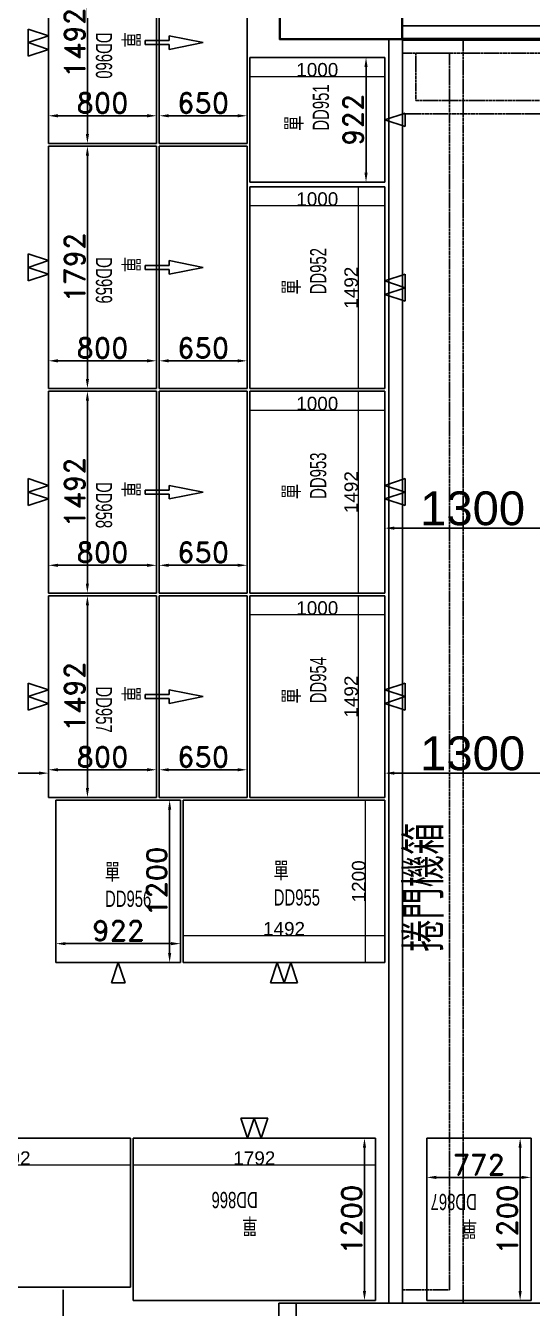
# Model space of a CAD drawing. Header units: millimetres. Extents: x 2191 to 43870, y 1353 to 35626.
# Drawn here: x 18488 to 22239, y 6888 to 16373 of the extents above; entities that cross this region are included whole.
import ezdxf

# ---------------------------------------------------------------- set-up
doc = ezdxf.new("R2010")
doc.units = ezdxf.units.MM
doc.linetypes.add('CENTER2', pattern=[28.575, 19.05, -3.175, 3.175, -3.175])
for name, color, linetype in [('archi', 8, 'Continuous'), ('OPEN', 4, 'Continuous'), ('中心線-2', 1, 'CENTER2'), ('動線', 6, 'Continuous'), ('單層倉', 5, 'Continuous'), ('文字', 7, 'Continuous'), ('标注', 7, 'Continuous'), ('標的物', 1, 'Continuous'), ('標示', 3, 'Continuous')]:
    doc.layers.add(name, color=color, linetype=linetype)
doc.styles.add('ROMAND', font='romand.shx', dxfattribs={"bigfont": 'chineset.shx'})
doc.styles.get("Standard").update_dxf_attribs({"font": 'arial.ttf'})
doc.styles.add('新細明體', font='PMingLiU.ttf', dxfattribs={"width": 0.7})

msp = doc.modelspace()

# ---------------------------------------------------------------- linework, layer by layer
at = {"color": 5, "lineweight": 25}
for p, q in [((21147.17754, 15181.79085), (20147.17754, 15181.79085)), ((20147.17754, 15181.79085), (20147.17754, 13689.79085)), ((21147.17754, 13689.79085), (21147.17754, 15181.79085)), ((20147.17754, 13689.79085), (21147.17754, 13689.79085)), ((21147.17754, 13669.79085), (20147.17754, 13669.79085)), ((20147.17754, 13669.79085), (20147.17754, 12177.79085)), ((21147.17754, 12177.79085), (21147.17754, 13669.79085)), ((20147.17754, 12177.79085), (21147.17754, 12177.79085)), ((21147.17754, 12157.79085), (20147.17754, 12157.79085)), ((20147.17754, 12157.79085), (20147.17754, 10665.79085)), ((21147.17754, 10665.79085), (21147.17754, 12157.79085)), ((21147.10415, 10645.79085), (19655.10415, 10645.79085)), ((19655.10415, 10645.79085), (19655.10415, 9445.79085)), ((20147.17754, 10665.79085), (21147.17754, 10665.79085)), ((21147.10415, 9445.79085), (21147.10415, 10645.79085)), ((19655.10415, 9445.79085), (21147.10415, 9445.79085)), ((19265.17755, 8145.79083, 3000), (17473.17755, 8145.79083, 3000)), ((19265.17755, 7045.79083, 3000), (19265.17755, 8145.79083, 3000)), ((19285.17755, 8145.79083, 3000), (21077.17755, 8145.79083, 3000)), ((19285.17755, 6945.79083, 3000), (19285.17755, 8145.79083, 3000)), ((21077.17755, 8145.79083, 3000), (21077.17755, 6945.79083, 3000)), ((17473.17755, 7045.79083, 3000), (19265.17755, 7045.79083, 3000)), ((21077.17755, 6945.79083, 3000), (19285.17755, 6945.79083, 3000))]:
    msp.add_line(p, q, dxfattribs=at)
at = {"layer": 'archi', "color": 7}
for p, q in [((20372.17754, 16275.79086, 3000), (20372.17754, 17175.79086, 3000)), ((21272.17754, 17175.79086, 3000), (21272.17754, 16275.79086, 3000)), ((21272.17754, 16275.79086, 3000), (20372.17754, 16275.79086, 3000)), ((20362.17753, 6925.79086, 3000), (38347.17754, 6925.79095, 3000))]:
    msp.add_line(p, q, dxfattribs=at)
at = {"layer": 'OPEN', "linetype": 'ByBlock'}
msp.add_line((28312.17731, 6925.79088, 3000), (21262.17731, 6925.79086, 3000), dxfattribs=at)
at = {"layer": '中心線-2'}
for p, q in [((21727.17754, 16270.79086, 3000), (21177.17754, 16270.79086, 3000)), ((21177.17754, 16270.79086, 3000), (21177.17755, 6925.79087, 3000)), ((21277.17754, 16270.79086), (21277.17754, 15720.79086)), ((27317.17754, 16270.79086), (21277.17754, 16270.79086)), ((21727.17755, 6925.79087, 3000), (21727.17754, 16270.79086, 3000)), ((21627.17754, 16170.79086, 3000), (21277.17754, 16170.79086, 3000)), ((21277.17754, 16170.79086, 3000), (21277.17755, 7025.79087, 3000)), ((21377.17754, 16170.79086), (21377.17754, 15820.79086)), ((27217.17754, 16170.79086), (21377.17754, 16170.79086)), ((21627.17755, 7025.79087, 3000), (21627.17754, 16170.79086, 3000)), ((21377.17754, 15820.79086), (27217.17754, 15820.79086)), ((21277.17754, 15720.79086), (27317.17754, 15720.79086)), ((21277.17755, 7025.79087, 3000), (21627.17755, 7025.79087, 3000)), ((21177.17755, 6925.79087, 3000), (21727.17755, 6925.79087, 3000))]:
    msp.add_line(p, q, dxfattribs=at)
at = {"layer": '動線', "lineweight": -3}
for p, q in [((18507.17754, 16247.79085), (18507.17754, 16347.79085)), ((18507.17754, 16347.79085), (18657.17754, 16297.79085)), ((18657.17754, 16297.79085), (18507.17754, 16247.79085)), ((18507.17754, 16147.79085), (18507.17754, 16247.79085)), ((18507.17754, 16247.79085), (18657.17754, 16197.79085)), ((19551.43126, 16262.79108), (19373.79498, 16262.79108)), ((19373.79498, 16262.79108), (19373.79498, 16232.79108)), ((19373.79498, 16232.79108), (19551.43126, 16232.79108)), ((19801.43126, 16247.79108), (19551.43126, 16297.79108)), ((19551.43126, 16297.79108), (19551.43126, 16262.79108)), ((19551.43126, 16197.79108), (19801.43126, 16247.79108)), ((19551.43126, 16232.79108), (19551.43126, 16197.79108)), ((18657.17754, 16197.79085), (18507.17754, 16147.79085)), ((21147.17754, 15676.84251, 3000), (21297.17754, 15726.84251, 3000)), ((21297.17754, 15626.84251, 3000), (21147.17754, 15676.84251, 3000)), ((21297.17754, 15726.84251, 3000), (21297.17754, 15626.84251, 3000)), ((18507.17754, 14585.79085), (18507.17754, 14685.79085)), ((18507.17754, 14685.79085), (18657.17754, 14635.79085)), ((18657.17754, 14635.79085), (18507.17754, 14585.79085)), ((19801.43126, 14585.79108), (19551.43126, 14635.79108)), ((19551.43126, 14635.79108), (19551.43126, 14600.79108)), ((18507.17754, 14485.79085), (18507.17754, 14585.79085)), ((18507.17754, 14585.79085), (18657.17754, 14535.79085)), ((18657.17754, 14535.79085), (18507.17754, 14485.79085)), ((19551.43126, 14600.79108), (19373.79498, 14600.79108)), ((19373.79498, 14600.79108), (19373.79498, 14570.79108)), ((19373.79498, 14570.79108), (19551.43126, 14570.79108)), ((19551.43126, 14535.79108), (19801.43126, 14585.79108)), ((19551.43126, 14570.79108), (19551.43126, 14535.79108)), ((21297.17754, 14535.79085), (21147.17754, 14485.79085)), ((21297.17754, 14435.79085), (21297.17754, 14535.79085)), ((21147.17754, 14485.79085), (21297.17754, 14435.79085)), ((21297.17754, 14435.79085), (21147.17754, 14385.79085)), ((21297.17754, 14335.79085), (21297.17754, 14435.79085)), ((21147.17754, 14385.79085), (21297.17754, 14335.79085)), ((18507.17754, 12923.79085), (18507.17754, 13023.79085)), ((18507.17754, 13023.79085), (18657.17754, 12973.79085)), ((21297.17754, 13023.79085), (21147.17754, 12973.79085)), ((21297.17754, 12923.79085), (21297.17754, 13023.79085)), ((18657.17754, 12973.79085), (18507.17754, 12923.79085)), ((18507.17754, 12823.79085), (18507.17754, 12923.79085)), ((18507.17754, 12923.79085), (18657.17754, 12873.79085)), ((19551.43126, 12938.79108), (19373.79498, 12938.79108)), ((19373.79498, 12938.79108), (19373.79498, 12908.79108)), ((19373.79498, 12908.79108), (19551.43126, 12908.79108)), ((19801.43126, 12923.79108), (19551.43126, 12973.79108)), ((19551.43126, 12973.79108), (19551.43126, 12938.79108)), ((19551.43126, 12873.79108), (19801.43126, 12923.79108)), ((19551.43126, 12908.79108), (19551.43126, 12873.79108)), ((21147.17754, 12973.79085), (21297.17754, 12923.79085)), ((21297.17754, 12923.79085), (21147.17754, 12873.79085)), ((21297.17754, 12823.79085), (21297.17754, 12923.79085)), ((18657.17754, 12873.79085), (18507.17754, 12823.79085)), ((21147.17754, 12873.79085), (21297.17754, 12823.79085)), ((18507.17754, 11411.79085), (18507.17754, 11511.79085)), ((18507.17754, 11511.79085), (18657.17754, 11461.79085)), ((21297.17754, 11511.79085), (21147.17754, 11461.79085)), ((21297.17754, 11411.79085), (21297.17754, 11511.79085)), ((18657.17754, 11461.79085), (18507.17754, 11411.79085)), ((18507.17754, 11311.79085), (18507.17754, 11411.79085)), ((18507.17754, 11411.79085), (18657.17754, 11361.79085)), ((19551.43126, 11426.79108), (19373.79498, 11426.79108)), ((19373.79498, 11426.79108), (19373.79498, 11396.79108)), ((19373.79498, 11396.79108), (19551.43126, 11396.79108)), ((19801.43126, 11411.79108), (19551.43126, 11461.79108)), ((19551.43126, 11461.79108), (19551.43126, 11426.79108)), ((19551.43126, 11361.79108), (19801.43126, 11411.79108)), ((19551.43126, 11396.79108), (19551.43126, 11361.79108)), ((21147.17754, 11461.79085), (21297.17754, 11411.79085)), ((21297.17754, 11411.79085), (21147.17754, 11361.79085)), ((21297.17754, 11311.79085), (21297.17754, 11411.79085)), ((18657.17754, 11361.79085), (18507.17754, 11311.79085)), ((21147.17754, 11361.79085), (21297.17754, 11311.79085)), ((19123.83503, 9295.79085, -3000), (19173.83503, 9445.79085, -3000)), ((19173.83503, 9445.79085, -3000), (19223.83503, 9295.79085, -3000)), ((20351.10415, 9445.79085), (20301.10415, 9295.79085)), ((20401.10415, 9295.79085), (20351.10415, 9445.79085)), ((20451.10415, 9445.79085), (20401.10415, 9295.79085)), ((20501.10415, 9295.79085), (20451.10415, 9445.79085)), ((19223.83503, 9295.79085, -3000), (19123.83503, 9295.79085, -3000)), ((20301.10415, 9295.79085), (20401.10415, 9295.79085)), ((20401.10415, 9295.79085), (20501.10415, 9295.79085)), ((20131.17755, 8145.79083, 3000), (20081.17755, 8295.79083, 3000)), ((20081.17755, 8295.79083, 3000), (20181.17755, 8295.79083, 3000)), ((20181.17755, 8295.79083, 3000), (20131.17755, 8145.79083, 3000)), ((20231.17755, 8145.79083, 3000), (20181.17755, 8295.79083, 3000)), ((20181.17755, 8295.79083, 3000), (20281.17755, 8295.79083, 3000)), ((20281.17755, 8295.79083, 3000), (20231.17755, 8145.79083, 3000))]:
    msp.add_line(p, q, dxfattribs=at)
at = {"layer": '單層倉'}
for p, q in [((18657.17754, 16993.79085), (18657.17754, 15501.79085)), ((19457.17754, 15501.79085), (19457.17754, 16993.79085)), ((19477.17754, 16993.79085), (19477.17754, 15501.79085)), ((20127.17754, 15501.79085), (20127.17754, 16993.79085)), ((21147.17754, 16137.84251, 3000), (20147.17754, 16137.84251, 3000)), ((20147.17754, 16137.84251, 3000), (20147.17754, 15215.84251, 3000)), ((21147.17754, 15215.84251, 3000), (21147.17754, 16137.84251, 3000)), ((18657.17754, 15501.79085), (19457.17754, 15501.79085)), ((18657.17754, 15481.79085), (18657.17754, 13689.79085)), ((19457.17754, 15481.79085), (18657.17754, 15481.79085)), ((19457.17754, 13689.79085), (19457.17754, 15481.79085)), ((19477.17754, 15501.79085), (20127.17754, 15501.79085)), ((20127.17754, 15481.79085), (19477.17754, 15481.79085)), ((19477.17754, 15481.79085), (19477.17754, 13689.79085)), ((20127.17754, 13689.79085), (20127.17754, 15481.79085)), ((20147.17754, 15215.84251, 3000), (21147.17754, 15215.84251, 3000)), ((18657.17754, 13689.79085), (19457.17754, 13689.79085)), ((18657.17754, 13669.79085), (18657.17754, 12177.79085)), ((19457.17754, 13669.79085), (18657.17754, 13669.79085)), ((19457.17754, 12177.79085), (19457.17754, 13669.79085)), ((19477.17754, 13689.79085), (20127.17754, 13689.79085)), ((20127.17754, 13669.79085), (19477.17754, 13669.79085)), ((19477.17754, 13669.79085), (19477.17754, 12177.79085)), ((20127.17754, 12177.79085), (20127.17754, 13669.79085)), ((18657.17754, 12177.79085), (19457.17754, 12177.79085)), ((18657.17754, 12157.79085), (18657.17754, 10665.79085)), ((19457.17754, 12157.79085), (18657.17754, 12157.79085)), ((19457.17754, 10665.79085), (19457.17754, 12157.79085)), ((19477.17754, 12177.79085), (20127.17754, 12177.79085)), ((20127.17754, 12157.79085), (19477.17754, 12157.79085)), ((19477.17754, 12157.79085), (19477.17754, 10665.79085)), ((20127.17754, 10665.79085), (20127.17754, 12157.79085)), ((18657.17754, 10665.79085), (19457.17754, 10665.79085)), ((19634.83503, 10645.79085, -3000), (18712.83503, 10645.79085, -3000)), ((18712.83503, 10645.79085, -3000), (18712.83503, 9445.79085, -3000)), ((19477.17754, 10665.79085), (20127.17754, 10665.79085)), ((19634.83503, 9445.79085, -3000), (19634.83503, 10645.79085, -3000)), ((18712.83503, 9445.79085, -3000), (19634.83503, 9445.79085, -3000)), ((22229.48608, 8145.7908, 0), (21457.48608, 8145.7908, 0)), ((21457.48608, 8145.7908, 0), (21457.48608, 6945.7908, 0)), ((22229.48608, 6945.7908, 0), (22229.48608, 8145.7908, 0)), ((18767.17755, 7025.79083, 3000), (18767.17755, 6225.79083, 3000)), ((21457.48608, 6945.7908, 0), (22229.48608, 6945.7908, 0))]:
    msp.add_line(p, q, dxfattribs=at)
at = {"layer": '單層倉', "color": 6, "lineweight": 50}
msp.add_line((27317.17754, 16270.79086), (21277.17754, 16270.79086), dxfattribs=at)
at = {"layer": '标注', "color": 252, "lineweight": 5, "true_color": 0x939598}
for p, q in [((20147.17754, 16137.21751, 3000), (20147.17754, 15994.60018, 3000)), ((21147.17754, 16137.21751, 3000), (21147.17754, 15994.60018, 3000)), ((21144.67754, 15995.85018, 3000), (20149.67754, 15995.85018, 3000)), ((20147.17754, 15181.16585), (20147.17754, 15038.54853)), ((21146.55254, 15181.79085), (20947.84321, 15181.79085)), ((20949.09321, 15179.29085), (20949.09321, 13692.29085)), ((21147.17754, 15181.16585), (21147.17754, 15038.54853)), ((21144.67754, 15039.79853), (20149.67754, 15039.79853)), ((20147.17754, 13669.16585), (20147.17754, 13526.54853)), ((21146.55254, 13689.79085), (20947.84321, 13689.79085)), ((21146.55254, 13669.79085), (20947.84321, 13669.79085)), ((20949.09321, 13667.29085), (20949.09321, 12180.29085)), ((21147.17754, 13669.16585), (21147.17754, 13526.54853)), ((21144.67754, 13527.79853), (20149.67754, 13527.79853)), ((20147.17754, 12157.16585), (20147.17754, 12014.54853)), ((21146.55254, 12177.79085), (20947.84321, 12177.79085)), ((21146.55254, 12157.79085), (20947.84321, 12157.79085)), ((20949.09321, 12155.29085), (20949.09321, 10668.29085)), ((21147.17754, 12157.16585), (21147.17754, 12014.54853)), ((21144.67754, 12015.79853), (20149.67754, 12015.79853)), ((21146.55254, 10665.79085), (20947.84321, 10665.79085)), ((21146.47915, 10645.79085), (21003.86183, 10645.79085)), ((21005.11183, 9448.29085), (21005.11183, 10643.29085)), ((19655.10415, 9446.41585), (19655.10415, 9645.12519)), ((21144.60415, 9643.87519), (19657.60415, 9643.87519)), ((21147.10415, 9446.41585), (21147.10415, 9645.12519)), ((21146.47915, 9445.79085), (21003.86183, 9445.79085)), ((19265.17755, 8145.16583, 3000), (19265.17755, 7946.45649, 3000)), ((19285.17755, 8145.16583, 3000), (19285.17755, 7946.45649, 3000)), ((21077.17755, 8145.16583, 3000), (21077.17755, 7946.45649, 3000)), ((19262.67755, 7947.70649, 3000), (17475.67755, 7947.70649, 3000)), ((21074.67755, 7947.70649, 3000), (19287.67755, 7947.70649, 3000))]:
    msp.add_line(p, q, dxfattribs=at)
at = {"layer": '标注', "color": 252, "lineweight": 50, "true_color": 0x939598}
for points in [[(20149.67754, 15996.26685, 3000), (20149.67754, 15995.43352, 3000), (20147.17754, 15995.85018, 3000)], [(21144.67754, 15996.26685, 3000), (21144.67754, 15995.43352, 3000), (21147.17754, 15995.85018, 3000)], [(20948.67654, 15179.29085), (20949.50987, 15179.29085), (20949.09321, 15181.79085)], [(20149.67754, 15040.2152), (20149.67754, 15039.38186), (20147.17754, 15039.79853)], [(21144.67754, 15040.2152), (21144.67754, 15039.38186), (21147.17754, 15039.79853)], [(20948.67654, 13692.29085), (20949.50987, 13692.29085), (20949.09321, 13689.79085)], [(20948.67654, 13667.29085), (20949.50987, 13667.29085), (20949.09321, 13669.79085)], [(20149.67754, 13528.2152), (20149.67754, 13527.38186), (20147.17754, 13527.79853)], [(21144.67754, 13528.2152), (21144.67754, 13527.38186), (21147.17754, 13527.79853)], [(20948.67654, 12180.29085), (20949.50987, 12180.29085), (20949.09321, 12177.79085)], [(20948.67654, 12155.29085), (20949.50987, 12155.29085), (20949.09321, 12157.79085)], [(20149.67754, 12016.2152), (20149.67754, 12015.38186), (20147.17754, 12015.79853)], [(21144.67754, 12016.2152), (21144.67754, 12015.38186), (21147.17754, 12015.79853)], [(20948.67654, 10668.29085), (20949.50987, 10668.29085), (20949.09321, 10665.79085)], [(21004.69516, 10643.29085), (21005.5285, 10643.29085), (21005.11183, 10645.79085)], [(19657.60415, 9644.29186), (19657.60415, 9643.45852), (19655.10415, 9643.87519)], [(21144.60415, 9644.29186), (21144.60415, 9643.45852), (21147.10415, 9643.87519)], [(21004.69516, 9448.29085), (21005.5285, 9448.29085), (21005.11183, 9445.79085)], [(19262.67755, 7948.12316, 3000), (19262.67755, 7947.28983, 3000), (19265.17755, 7947.70649, 3000)], [(19287.67755, 7948.12316, 3000), (19287.67755, 7947.28983, 3000), (19285.17755, 7947.70649, 3000)], [(21074.67755, 7948.12316, 3000), (21074.67755, 7947.28983, 3000), (21077.17755, 7947.70649, 3000)]]:
    msp.add_solid(points, dxfattribs=at)
at = {"layer": '標的物'}
for p, q in [((20367.17754, 17180.79086, 3000), (20367.17754, 16270.79086, 3000)), ((21277.17754, 16270.79086, 3000), (21277.17754, 17180.79086, 3000)), ((27317.17754, 16370.79086), (21277.17754, 16370.79086)), ((21277.17754, 16370.79086), (21277.17754, 16270.79086)), ((20367.17754, 16270.79086, 3000), (21277.17754, 16270.79086, 3000)), ((21177.17754, 16270.79086, 3000), (21177.17755, 6925.79087, 3000)), ((21277.17754, 16270.79086, 3000), (21177.17754, 16270.79086, 3000)), ((21277.17754, 16270.79086), (27317.17754, 16270.79086)), ((21277.17755, 6925.79087, 3000), (21277.17754, 16270.79086, 3000)), ((39363.6462, 6925.79086, 3000), (20362.17753, 6925.79086, 3000)), ((20491.18579, 6925.79086, 3000), (20362.17753, 6925.79086, 3000)), ((20362.17753, 6925.79086, 3000), (20362.17753, 6746.03879, 3000)), ((20491.18579, 6746.03879, 3000), (20491.18579, 6925.79086, 3000)), ((21177.17755, 6925.79087, 3000), (21277.17755, 6925.79087, 3000))]:
    msp.add_line(p, q, dxfattribs=at)
at = {"layer": '標示', "color": 251}
for p, q in [((18945.52206, 15571.79085), (18945.52206, 16923.79085)), ((21147.17754, 16137.84251, 3000), (20987.93544, 16137.84251, 3000)), ((21007.93544, 15285.84251, 3000), (21007.93544, 16067.84251, 3000)), ((18657.17754, 15501.79085), (18657.17754, 15726.83485)), ((19387.17754, 15706.83485), (18727.17754, 15706.83485)), ((19457.17754, 15501.79085), (19457.17754, 15726.83485)), ((19477.17754, 15501.79085), (19477.17754, 15726.83485)), ((19547.17754, 15706.83485), (20057.17754, 15706.83485)), ((20127.17754, 15501.79085), (20127.17754, 15726.83485)), ((18932.50822, 15501.79085), (18965.52206, 15501.79085)), ((18932.50822, 15481.79085), (18965.52206, 15481.79085)), ((18945.52206, 13759.79085), (18945.52206, 15411.79085)), ((21147.17754, 15215.84251, 3000), (20987.93544, 15215.84251, 3000)), ((18657.17754, 13689.79085), (18657.17754, 13914.83485)), ((19387.17754, 13894.83485), (18727.17754, 13894.83485)), ((19457.17754, 13689.79085), (19457.17754, 13914.83485)), ((19477.17754, 13689.79085), (19477.17754, 13914.83485)), ((19547.17754, 13894.83485), (20057.17754, 13894.83485)), ((20127.17754, 13689.79085), (20127.17754, 13914.83485)), ((18932.50822, 13689.79085), (18965.52206, 13689.79085)), ((18932.50822, 13669.79085), (18965.52206, 13669.79085)), ((18945.52206, 12247.79085), (18945.52206, 13599.79085)), ((18657.17754, 12177.79085), (18657.17754, 12402.83485)), ((19387.17754, 12382.83485), (18727.17754, 12382.83485)), ((19457.17754, 12177.79085), (19457.17754, 12402.83485)), ((19477.17754, 12177.79085), (19477.17754, 12402.83485)), ((19547.17754, 12382.83485), (20057.17754, 12382.83485)), ((20127.17754, 12177.79085), (20127.17754, 12402.83485)), ((18932.50822, 12177.79085), (18965.52206, 12177.79085)), ((18932.50822, 12157.79085), (18965.52206, 12157.79085)), ((18945.52206, 10735.79085), (18945.52206, 12087.79085)), ((18657.17754, 10665.79085), (18657.17754, 10890.83485)), ((19387.17754, 10870.83485), (18727.17754, 10870.83485)), ((19457.17754, 10665.79085), (19457.17754, 10890.83485)), ((19477.17754, 10665.79085), (19477.17754, 10890.83485)), ((19547.17754, 10870.83485), (20057.17754, 10870.83485)), ((20127.17754, 10665.79085), (20127.17754, 10890.83485)), ((18932.50822, 10665.79085), (18965.52206, 10665.79085)), ((19634.83503, 10645.79085, -3000), (19534.21696, 10645.79085, -3000)), ((19554.21696, 10575.79085, -3000), (19554.21696, 9515.79085, -3000)), ((18712.83503, 9445.79085, -3000), (18712.83503, 9605.03295, -3000)), ((18782.83503, 9585.03295, -3000), (19564.83503, 9585.03295, -3000)), ((19634.83503, 9445.79085, -3000), (19634.83503, 9605.03295, -3000)), ((19634.83503, 9445.79085, -3000), (19534.21696, 9445.79085, -3000)), ((21077.17755, 8145.79083, 3000), (20976.55947, 8145.79083, 3000)), ((20996.55947, 7015.79083, 3000), (20996.55947, 8075.79083, 3000)), ((21457.48608, 8145.7908, 0), (21457.48608, 7836.60482, 0)), ((22229.48608, 8145.7908, 0), (22128.868, 8145.7908, 0)), ((22148.868, 7015.7908, 0), (22148.868, 8075.7908, 0)), ((22229.48608, 8145.7908, 0), (22229.48608, 7836.60482, 0)), ((22159.48608, 7856.60482, 0), (21527.48608, 7856.60482, 0)), ((21077.17755, 6945.79083, 3000), (20976.55947, 6945.79083, 3000)), ((22229.48608, 6945.7908, 0), (22128.868, 6945.7908, 0))]:
    msp.add_line(p, q, dxfattribs=at)
at = {"layer": '標示'}
for p, q in [((21147.10415, 12477.42808, -3000), (21147.10415, 12677.486, -3000)), ((21217.10415, 12657.486, -3000), (22377.10415, 12657.486, -3000)), ((17487.17754, 10845.84877, -3000), (18587.17754, 10845.84877, -3000)), ((18657.17754, 10665.79085, -3000), (18657.17754, 10865.84877, -3000)), ((21147.10415, 10665.79085, -3000), (21147.10415, 10865.84877, -3000)), ((21217.10415, 10845.84877, -3000), (22377.10415, 10845.84877, -3000))]:
    msp.add_line(p, q, dxfattribs=at)
at = {"layer": '標示', "color": 251, "lineweight": 50}
for points in [[(20996.26878, 16067.84251, 3000), (21019.60211, 16067.84251, 3000), (21007.93544, 16137.84251, 3000)], [(18727.17754, 15718.50151), (18727.17754, 15695.16818), (18657.17754, 15706.83485)], [(19387.17754, 15718.50151), (19387.17754, 15695.16818), (19457.17754, 15706.83485)], [(19547.17754, 15718.50151), (19547.17754, 15695.16818), (19477.17754, 15706.83485)], [(20057.17754, 15718.50151), (20057.17754, 15695.16818), (20127.17754, 15706.83485)], [(18933.85539, 15571.79085), (18957.18873, 15571.79085), (18945.52206, 15501.79085)], [(18933.85539, 15411.79085), (18957.18873, 15411.79085), (18945.52206, 15481.79085)], [(20996.26878, 15285.84251, 3000), (21019.60211, 15285.84251, 3000), (21007.93544, 15215.84251, 3000)], [(18727.17754, 13906.50151), (18727.17754, 13883.16818), (18657.17754, 13894.83485)], [(19387.17754, 13906.50151), (19387.17754, 13883.16818), (19457.17754, 13894.83485)], [(19547.17754, 13906.50151), (19547.17754, 13883.16818), (19477.17754, 13894.83485)], [(20057.17754, 13906.50151), (20057.17754, 13883.16818), (20127.17754, 13894.83485)], [(18933.85539, 13759.79085), (18957.18873, 13759.79085), (18945.52206, 13689.79085)], [(18933.85539, 13599.79085), (18957.18873, 13599.79085), (18945.52206, 13669.79085)], [(18727.17754, 12394.50151), (18727.17754, 12371.16818), (18657.17754, 12382.83485)], [(19387.17754, 12394.50151), (19387.17754, 12371.16818), (19457.17754, 12382.83485)], [(19547.17754, 12394.50151), (19547.17754, 12371.16818), (19477.17754, 12382.83485)], [(20057.17754, 12394.50151), (20057.17754, 12371.16818), (20127.17754, 12382.83485)], [(18933.85539, 12247.79085), (18957.18873, 12247.79085), (18945.52206, 12177.79085)], [(18933.85539, 12087.79085), (18957.18873, 12087.79085), (18945.52206, 12157.79085)], [(18727.17754, 10882.50151), (18727.17754, 10859.16818), (18657.17754, 10870.83485)], [(19387.17754, 10882.50151), (19387.17754, 10859.16818), (19457.17754, 10870.83485)], [(19547.17754, 10882.50151), (19547.17754, 10859.16818), (19477.17754, 10870.83485)], [(20057.17754, 10882.50151), (20057.17754, 10859.16818), (20127.17754, 10870.83485)], [(18933.85539, 10735.79085), (18957.18873, 10735.79085), (18945.52206, 10665.79085)], [(19542.55029, 10575.79085, -3000), (19565.88362, 10575.79085, -3000), (19554.21696, 10645.79085, -3000)], [(18782.83503, 9596.69962, -3000), (18782.83503, 9573.36629, -3000), (18712.83503, 9585.03295, -3000)], [(19564.83503, 9596.69962, -3000), (19564.83503, 9573.36629, -3000), (19634.83503, 9585.03295, -3000)], [(19542.55029, 9515.79085, -3000), (19565.88362, 9515.79085, -3000), (19554.21696, 9445.79085, -3000)], [(20984.8928, 8075.79083, 3000), (21008.22614, 8075.79083, 3000), (20996.55947, 8145.79083, 3000)], [(22137.20133, 8075.7908, 0), (22160.53467, 8075.7908, 0), (22148.868, 8145.7908, 0)], [(21527.48608, 7868.27148, 0), (21527.48608, 7844.93815, 0), (21457.48608, 7856.60482, 0)], [(22159.48608, 7868.27148, 0), (22159.48608, 7844.93815, 0), (22229.48608, 7856.60482, 0)], [(20984.8928, 7015.79083, 3000), (21008.22614, 7015.79083, 3000), (20996.55947, 6945.79083, 3000)], [(22137.20133, 7015.7908, 0), (22160.53467, 7015.7908, 0), (22148.868, 6945.7908, 0)]]:
    msp.add_solid(points, dxfattribs=at)
at = {"layer": '標示', "lineweight": 50}
for points in [[(21217.10415, 12669.15267, -3000), (21217.10415, 12645.81933, -3000), (21147.10415, 12657.486, -3000)], [(18587.17754, 10857.51544, -3000), (18587.17754, 10834.1821, -3000), (18657.17754, 10845.84877, -3000)], [(21217.10415, 10857.51544, -3000), (21217.10415, 10834.1821, -3000), (21147.10415, 10845.84877, -3000)]]:
    msp.add_solid(points, dxfattribs=at)

# ---------------------------------------------------------------- texts
at = {"layer": '文字', "color": 6, "lineweight": 50, "style": '新細明體', "width": 0.7}
for rotation, p in [(270, (19208.61955, 16325.76253)), (90, (20533.25033, 15593.99822)), (270, (19208.61955, 14663.76253)), (90, (20513.49201, 14383.73887)), (270, (19208.61955, 13001.76253)), (90, (20513.49201, 12871.73887)), (270, (19208.61955, 11489.76253)), (90, (20513.49201, 11359.73887)), (180, (20205.29068, 7554.919)), (180, (21830.99174, 7534.55731, 0))]:
    msp.add_text('單', height=120, rotation=rotation, dxfattribs=at).set_placement(p)
at = {"layer": '文字', "color": 7, "lineweight": 50, "style": '新細明體', "width": 0.7}
for s, height, rotation, p in [('DD960', 120, 270, (19008.27071, 16322.9544)), ('DD951', 120, 90, (20733.59917, 15596.80636)), ('DD952', 120, 90, (20713.84084, 14386.54701)), ('DD959', 120, 270, (19008.27071, 14660.9544)), ('DD953', 120, 90, (20713.84084, 12874.54701)), ('DD958', 120, 270, (19008.27071, 12998.9544)), ('DD954', 120, 90, (20713.84084, 11362.54701)), ('DD957', 120, 270, (19008.27071, 11486.9544)), ('捲門機箱', 250, 90, (21554.50747, 9524.7269, 3000)), ('DD866', 120, 180, (20206.4565, 7749.11065)), ('DD867', 120, 180, (21828.1836, 7734.90615, 0))]:
    msp.add_text(s, height=height, rotation=rotation, dxfattribs=at).set_placement(p)
at = {"layer": '文字', "color": 6, "lineweight": 50, "style": '新細明體', "width": 0.7}
for p in [(19073.24782, 10057.02434, -3000), (20322.41744, 10066.88243)]:
    msp.add_text('單', height=120, dxfattribs=at).set_placement(p)
at = {"layer": '文字', "color": 7, "lineweight": 50, "style": '新細明體', "width": 0.7}
for s, p in [('DD956', (19076.05596, 9856.6755, -3000)), ('DD955', (20325.22558, 9866.53359))]:
    msp.add_text(s, height=120, dxfattribs=at).set_placement(p)
at = {"layer": '标注', "color": 252, "lineweight": 5, "true_color": 0x939598, "char_height": 100, "attachment_point": 5}
for s, insert in [('1000', (20647.17754, 16046.47518, 3000)), ('1000', (20647.17754, 15090.42353)), ('1000', (20647.17754, 13578.42353)), ('1000', (20647.17754, 12066.42353)), ('1492', (20401.10415, 9694.50019)), ('1792', (18369.17755, 7998.33149, 3000)), ('1792', (20181.17755, 7998.33149, 3000))]:
    msp.add_mtext(s, dxfattribs=dict(at, insert=insert))
at = {"layer": '标注', "color": 252, "lineweight": 5, "true_color": 0x939598, "char_height": 100, "attachment_point": 5, "rotation": 90}
for s, insert in [('1492', (20898.46821, 14435.79085)), ('1492', (20898.46821, 12923.79085)), ('1492', (20898.46821, 11411.79085)), ('1200', (20954.48683, 10045.79085))]:
    msp.add_mtext(s, dxfattribs=dict(at, insert=insert))
at = {"layer": '標示', "color": 251, "char_height": 150, "attachment_point": 5, "rotation": 90, "style": 'ROMAND'}
for s, insert in [('1492', (18850.52206, 16247.79085)), ('922', (20912.93544, 15676.84251, 3000)), ('1792', (18850.52206, 14585.79085)), ('1492', (18850.52206, 12923.79085)), ('1492', (18850.52206, 11411.79085)), ('1200', (19459.21696, 10045.79085, -3000)), ('1200', (20901.55947, 7545.79083, 3000)), ('1200', (22053.868, 7545.7908, 0))]:
    msp.add_mtext(s, dxfattribs=dict(at, insert=insert))
at = {"layer": '標示', "color": 251, "char_height": 150, "attachment_point": 5, "style": 'ROMAND'}
for s, insert in [('800', (19057.17754, 15801.83485)), ('650', (19802.17754, 15801.83485)), ('800', (19057.17754, 13989.83485)), ('650', (19802.17754, 13989.83485)), ('800', (19057.17754, 12477.83485)), ('650', (19802.17754, 12477.83485)), ('800', (19057.17754, 10965.83485)), ('650', (19802.17754, 10965.83485)), ('922', (19173.83503, 9680.03295, -3000)), ('772', (21843.48608, 7951.60482, 0))]:
    msp.add_mtext(s, dxfattribs=dict(at, insert=insert))
at = {"layer": '標示', "char_height": 250, "attachment_point": 5}
for insert in [(21797.10415, 12802.486, -3000), (21797.10415, 10990.84877, -3000)]:
    msp.add_mtext('\\A1;1300', dxfattribs=dict(at, insert=insert))

doc.saveas('drawing.dxf')
